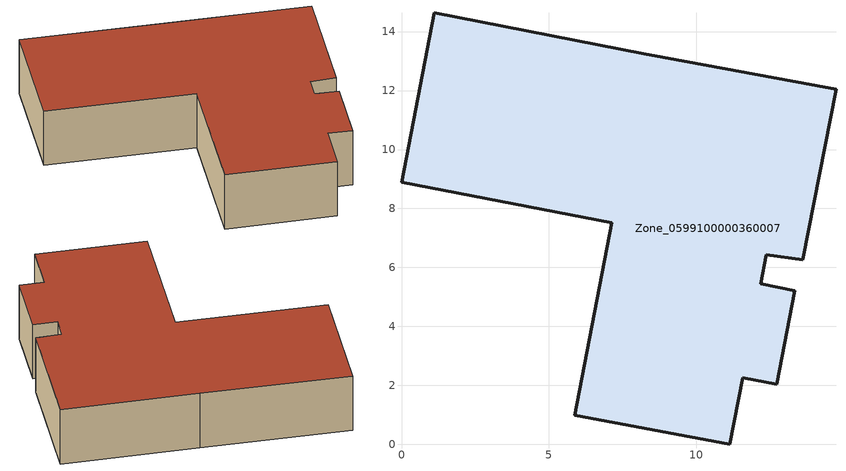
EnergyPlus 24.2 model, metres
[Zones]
Zone_0599100000360007
 floor ground (C_G): 8.22,13.25 14.74,12.04 13.61,6.26 12.38,6.43 12.19,5.45 13.34,5.22 12.72,2.04 11.58,2.27 11.14,0 5.88,0.99 7.13,7.52 0,8.89 1.11,14.64 z0
 wall outside (C_F): 12.72,2.04 13.34,5.22 12.19,5.45 12.38,6.43 13.61,6.26 14.74,12.04 8.22,13.25 1.11,14.64 0,8.89 7.13,7.52 5.88,0.99 11.14,0 11.58,2.27 12.72,2.04 z0:3.09
 roof outside (C_R): 8.22,13.25 1.11,14.64 0,8.89 7.13,7.52 5.88,0.99 11.14,0 11.58,2.27 12.72,2.04 13.34,5.22 12.19,5.45 12.38,6.43 13.61,6.26 14.74,12.04 z3.09
[BUILDING]
Pand.0599100000360007: North Axis=0; Terrain=City; Loads Convergence Tolerance Value=0.04; Temperature Convergence Tolerance Value=0.4; Solar Distribution=FullExterior; Maximum Number of Warmup Days=25; Minimum Number of Warmup Days=1
[Site:Location]
Rotterdam.The.Hague.AP_ZH_NLD Design_Conditions: Latitude=51.96; Longitude=4.45; Time Zone=1; Elevation=-4.5
[SITE:GROUNDTEMPERATURE:BUILDINGSURFACE]
18, 18, 18, 18, 18, 18, 18, 18, 18, 18, 18, 18
[MATERIAL] Thermal Absorptance=0.9; Solar Absorptance=0.7; Visible Absorptance=0.7
Name | Roughness | Thickness | Conductivity | Density | Specific Heat
G.TI.1992-2005 | MediumSmooth | 0.15 | 0.06 | 540 | 1210
F.TI.1992-2005 | Rough | 0.3 | 0.12 | 1920 | 840
R.TI.1992-2005 | MediumRough | 0.2 | 0.08 | 1500 | 1000
[CONSTRUCTION]
C_G: G.TI.1992-2005
C_F: F.TI.1992-2005
C_R: R.TI.1992-2005
[ZONE]
Zone_0599100000360007: Type=1; Multiplier=1; Ceiling Height=Autocalculate; Volume=Autocalculate; Floor Area=autocalculate; Part of Total Floor Area=Yes
[ZONEINFILTRATION:DESIGNFLOWRATE]
Infil_Zone_0599100000360007: Zone or ZoneList or Space or SpaceList=Zone_0599100000360007; Schedule=AlwaysOn; Design Flow Rate Calculation Method=Flow/Area; Flow Rate per Floor Area=0.0015; Constant Term Coefficient=1; Temperature Term Coefficient=0; Velocity Term Coefficient=0; Velocity Squared Term Coefficient=0
[HVACTEMPLATE:ZONE:IDEALLOADSAIRSYSTEM]
Zone_0599100000360007: Maximum Heating Supply Air Temperature=50; Minimum Cooling Supply Air Temperature=13; Maximum Heating Supply Air Humidity Ratio=0.0156; Minimum Cooling Supply Air Humidity Ratio=0.0077; Heating Limit=NoLimit; Cooling Limit=NoLimit; Dehumidification Control Type=ConstantSensibleHeatRatio; Cooling Sensible Heat Ratio=0.7; Dehumidification Setpoint=60; Humidification Control Type=None; Humidification Setpoint=30; Outdoor Air Method=None; Outdoor Air Flow Rate per Person=0.00944; Outdoor Air Flow Rate per Zone Floor Area=0; Outdoor Air Flow Rate per Zone=0; Demand Controlled Ventilation Type=None; Outdoor Air Economizer Type=NoEconomizer; Heat Recovery Type=None; Sensible Heat Recovery Effectiveness=0.7; Latent Heat Recovery Effectiveness=0.65
[ZONECONTROL:THERMOSTAT]
ThermostatControl_Zone_0599100000360007: Zone or ZoneList=Zone_0599100000360007; Control Type Schedule=DualSetpointControlType; Control 1=Thermostat_Zone_0599100000360007; Temperature Difference Between Cutout And Setpoint=0
[THERMOSTATSETPOINT:DUALSETPOINT]
Thermostat_Zone_0599100000360007: Heating Setpoint Temperature Schedule=HeatingSetpoint_Zone_0599100000360007; Cooling Setpoint Temperature Schedule=CoolingSetpoint_Zone_0599100000360007
[SCHEDULE:COMPACT]
HeatingSetpoint_Zone_0599100000360007: Through: 12/31, For: AllDays, Until: 24:00, 21
CoolingSetpoint_Zone_0599100000360007: Through: 12/31, For: AllDays, Until: 24:00, 24
DualSetpointControlType: Through: 12/31, For: AllDays, Until: 24:00, 4
AlwaysOn: Through: 12/31, For: AllDays, Until: 24:00, 1
